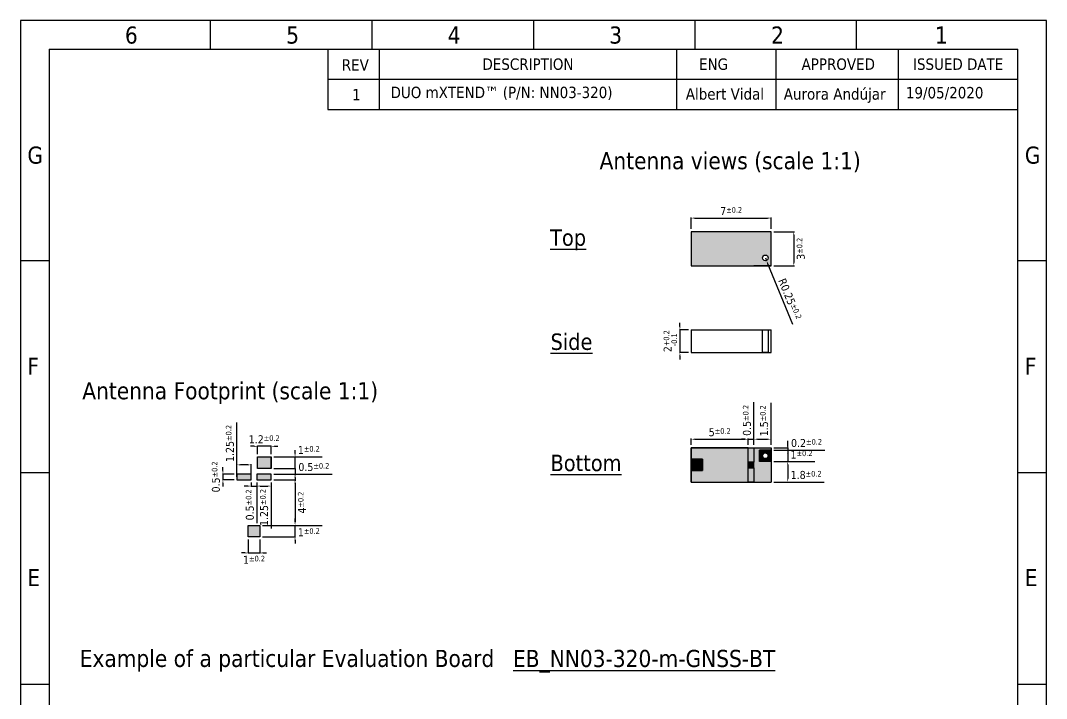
# Model space of a CAD drawing. Header units: millimetres. Extents: x 1362 to 1480, y 1256 to 1391.
# Drawn here: x 1390.4 to 1480.4, y 1331.3 to 1390.8 of the extents above; entities that cross this region are included whole.
import ezdxf
from ezdxf.enums import TextEntityAlignment as Align

# ---------------------------------------------------------------- set-up
doc = ezdxf.new("R2010")
doc.units = ezdxf.units.MM
doc.layers.add('DIMENSIONS', color=242, linetype='Continuous', plot=False)
for name, color, linetype in [('ground plane', 8, 'Continuous'), ('pads', 42, 'Continuous'), ('resin', 10, 'Continuous'), ('Text', 250, 'Continuous'), ('Vias', 7, 'Continuous')]:
    doc.layers.add(name, color=color, linetype=linetype)
doc.layers.add('logo', color=7, linetype='Continuous', true_color=0xfefefe)
doc.styles.add('WY', font='tahoma.ttf')
doc.dimstyles.new('AM_ISO', dxfattribs={"dimtxt": 1, "dimasz": 0.3, "dimexe": 0.05, "dimexo": 0.25, "dimgap": 0.25, "dimtad": 1, "dimdsep": 46, "dimtxsty": 'WY', "dimcen": 0, "dimclrd": 256, "dimclre": 256, "dimclrt": 256, "dimazin": 2, "dimtol": 1, "dimtp": 0.2, "dimtm": 0.2, "dimtfac": 0.7, "dimtix": 1, "dimtmove": 1, "dimatfit": 3, "dimfxl": 1, "dimtolj": 2, "dimlwd": -1, "dimlwe": -1, "dimarcsym": 0})

# ---------------------------------------------------------------- blocks, each defined once
blk = doc.blocks.new('*D7')
at = {"layer": 'Defpoints', "color": 0}
for p in [(1409.364, 1351.018), (1408.135, 1350.518), (1409.364, 1350.518)]:
    blk.add_point(p, dxfattribs=at)
at = {"layer": 'DIMENSIONS'}
for p, q in [((1409.114, 1351.018), (1408.085, 1351.018)), ((1408.135, 1351.318), (1408.135, 1351.618)), ((1408.135, 1351.018), (1408.135, 1350.518)), ((1409.114, 1350.518), (1408.085, 1350.518)), ((1408.135, 1350.218), (1408.135, 1349.918))]:
    blk.add_line(p, q, dxfattribs=at)
for points in [[(1408.085, 1351.318), (1408.185, 1351.318), (1408.135, 1351.018)], [(1408.085, 1350.218), (1408.185, 1350.218), (1408.135, 1350.518)]]:
    blk.add_solid(points, dxfattribs=at)
at = {"layer": 'DIMENSIONS', "insert": (1407.521, 1350.768), "char_height": 0.7, "attachment_point": 5, "rotation": 90, "style": 'WY'}
blk.add_mtext('\\A2;0.5{\\H0.490000;±0.2}', dxfattribs=at)
blk = doc.blocks.new('*D8')
at = {"layer": 'Defpoints', "color": 0}
for p in [(1410.614, 1351.827), (1409.364, 1350.518), (1410.614, 1350.518)]:
    blk.add_point(p, dxfattribs=at)
at = {"layer": 'DIMENSIONS'}
for p, q in [((1409.364, 1350.768), (1409.364, 1355.539)), ((1410.314, 1351.827), (1409.664, 1351.827)), ((1410.614, 1350.768), (1410.614, 1351.877))]:
    blk.add_line(p, q, dxfattribs=at)
for points in [[(1409.664, 1351.877), (1409.664, 1351.777), (1409.364, 1351.827)], [(1410.314, 1351.877), (1410.314, 1351.777), (1410.614, 1351.827)]]:
    blk.add_solid(points, dxfattribs=at)
at = {"layer": 'DIMENSIONS', "insert": (1408.75, 1353.708), "char_height": 0.7, "attachment_point": 5, "rotation": 90, "style": 'WY'}
blk.add_mtext('\\A2;1.25{\\H0.490000;±0.2}', dxfattribs=at)
blk = doc.blocks.new('*D9')
at = {"layer": 'Defpoints', "color": 0}
for p in [(1410.614, 1350.518), (1411.114, 1350.518), (1411.114, 1349.968)]:
    blk.add_point(p, dxfattribs=at)
at = {"layer": 'DIMENSIONS'}
for p, q in [((1410.614, 1350.268), (1410.614, 1349.918)), ((1411.114, 1350.268), (1411.114, 1346.714)), ((1410.314, 1349.968), (1410.014, 1349.968)), ((1410.614, 1349.968), (1411.114, 1349.968)), ((1411.414, 1349.968), (1411.714, 1349.968))]:
    blk.add_line(p, q, dxfattribs=at)
for points in [[(1410.314, 1350.018), (1410.314, 1349.918), (1410.614, 1349.968)], [(1411.414, 1350.018), (1411.414, 1349.918), (1411.114, 1349.968)]]:
    blk.add_solid(points, dxfattribs=at)
at = {"layer": 'DIMENSIONS', "insert": (1410.5, 1348.316), "char_height": 0.7, "attachment_point": 5, "rotation": 90, "style": 'WY'}
blk.add_mtext('\\A2;0.5{\\H0.490000;±0.2}', dxfattribs=at)
blk = doc.blocks.new('*D10')
at = {"layer": 'Defpoints', "color": 0}
for p in [(1411.114, 1350.518), (1412.364, 1350.518), (1412.364, 1349.968)]:
    blk.add_point(p, dxfattribs=at)
at = {"layer": 'DIMENSIONS'}
for p, q in [((1411.114, 1350.268), (1411.114, 1349.918)), ((1412.364, 1350.268), (1412.364, 1346.256)), ((1411.414, 1349.968), (1412.064, 1349.968))]:
    blk.add_line(p, q, dxfattribs=at)
for points in [[(1411.414, 1350.018), (1411.414, 1349.918), (1411.114, 1349.968)], [(1412.064, 1350.018), (1412.064, 1349.918), (1412.364, 1349.968)]]:
    blk.add_solid(points, dxfattribs=at)
at = {"layer": 'DIMENSIONS', "insert": (1411.75, 1348.087), "char_height": 0.7, "attachment_point": 5, "rotation": 90, "style": 'WY'}
blk.add_mtext('\\A2;1.25{\\H0.490000;±0.2}', dxfattribs=at)
blk = doc.blocks.new('*D11')
at = {"layer": 'Defpoints', "color": 0}
for p in [(1411.364, 1346.518), (1411.364, 1345.518), (1414.464, 1345.518)]:
    blk.add_point(p, dxfattribs=at)
at = {"layer": 'DIMENSIONS'}
for p, q in [((1411.614, 1346.518), (1416.833, 1346.518)), ((1414.464, 1346.818), (1414.464, 1347.118)), ((1414.464, 1345.518), (1414.464, 1346.518)), ((1411.614, 1345.518), (1414.514, 1345.518)), ((1414.464, 1345.218), (1414.464, 1344.918))]:
    blk.add_line(p, q, dxfattribs=at)
for points in [[(1414.414, 1346.818), (1414.514, 1346.818), (1414.464, 1346.518)], [(1414.414, 1345.218), (1414.514, 1345.218), (1414.464, 1345.518)]]:
    blk.add_solid(points, dxfattribs=at)
at = {"layer": 'DIMENSIONS', "insert": (1415.674, 1345.912), "char_height": 0.7, "attachment_point": 5, "style": 'WY'}
blk.add_mtext('\\A2;1{\\H0.490000;±0.2}', dxfattribs=at)
blk = doc.blocks.new('*D12')
at = {"layer": 'Defpoints', "color": 0}
for p in [(1410.364, 1345.518), (1411.364, 1345.518), (1411.364, 1344.104)]:
    blk.add_point(p, dxfattribs=at)
at = {"layer": 'DIMENSIONS'}
for p, q in [((1410.364, 1345.268), (1410.364, 1344.054)), ((1411.364, 1345.268), (1411.364, 1344.054)), ((1410.064, 1344.104), (1409.764, 1344.104)), ((1410.364, 1344.104), (1411.364, 1344.104)), ((1411.664, 1344.104), (1411.964, 1344.104))]:
    blk.add_line(p, q, dxfattribs=at)
for points in [[(1410.064, 1344.154), (1410.064, 1344.054), (1410.364, 1344.104)], [(1411.664, 1344.154), (1411.664, 1344.054), (1411.364, 1344.104)]]:
    blk.add_solid(points, dxfattribs=at)
at = {"layer": 'DIMENSIONS', "insert": (1410.864, 1343.498), "char_height": 0.7, "attachment_point": 5, "style": 'WY'}
blk.add_mtext('\\A2;1{\\H0.490000;±0.2}', dxfattribs=at)
blk = doc.blocks.new('*D13')
at = {"layer": 'Defpoints', "color": 0}
for p in [(1411.164, 1353.455), (1411.164, 1352.518), (1412.364, 1352.518)]:
    blk.add_point(p, dxfattribs=at)
at = {"layer": 'DIMENSIONS'}
for p, q in [((1410.864, 1353.455), (1410.564, 1353.455)), ((1411.164, 1352.768), (1411.164, 1353.505)), ((1412.364, 1353.455), (1411.164, 1353.455)), ((1412.364, 1352.768), (1412.364, 1353.505)), ((1412.664, 1353.455), (1412.964, 1353.455))]:
    blk.add_line(p, q, dxfattribs=at)
for points in [[(1410.864, 1353.505), (1410.864, 1353.405), (1411.164, 1353.455)], [(1412.664, 1353.505), (1412.664, 1353.405), (1412.364, 1353.455)]]:
    blk.add_solid(points, dxfattribs=at)
at = {"layer": 'DIMENSIONS', "insert": (1411.764, 1354.067), "char_height": 0.7, "attachment_point": 5, "style": 'WY'}
blk.add_mtext('\\A2;1.2{\\H0.490000;±0.2}', dxfattribs=at)
blk = doc.blocks.new('*D14')
at = {"layer": 'Defpoints', "color": 0}
for p in [(1412.364, 1352.518), (1412.364, 1351.518), (1414.464, 1351.518)]:
    blk.add_point(p, dxfattribs=at)
at = {"layer": 'DIMENSIONS'}
for p, q in [((1414.464, 1352.818), (1414.464, 1353.118)), ((1412.614, 1352.518), (1416.833, 1352.518)), ((1414.464, 1351.518), (1414.464, 1352.518)), ((1412.614, 1351.518), (1414.514, 1351.518)), ((1414.464, 1351.218), (1414.464, 1350.918))]:
    blk.add_line(p, q, dxfattribs=at)
for points in [[(1414.414, 1352.818), (1414.514, 1352.818), (1414.464, 1352.518)], [(1414.414, 1351.218), (1414.514, 1351.218), (1414.464, 1351.518)]]:
    blk.add_solid(points, dxfattribs=at)
at = {"layer": 'DIMENSIONS', "insert": (1415.674, 1353.124), "char_height": 0.7, "attachment_point": 5, "style": 'WY'}
blk.add_mtext('\\A2;1{\\H0.490000;±0.2}', dxfattribs=at)
blk = doc.blocks.new('*D15')
at = {"layer": 'Defpoints', "color": 0}
for p in [(1412.364, 1351.518), (1412.364, 1351.018), (1414.464, 1351.018)]:
    blk.add_point(p, dxfattribs=at)
at = {"layer": 'DIMENSIONS'}
for p, q in [((1414.464, 1351.818), (1414.464, 1352.118)), ((1412.614, 1351.518), (1414.514, 1351.518)), ((1412.614, 1351.018), (1417.718, 1351.018)), ((1414.464, 1351.518), (1414.464, 1351.018)), ((1414.464, 1350.718), (1414.464, 1350.418))]:
    blk.add_line(p, q, dxfattribs=at)
for points in [[(1414.414, 1351.818), (1414.514, 1351.818), (1414.464, 1351.518)], [(1414.414, 1350.718), (1414.514, 1350.718), (1414.464, 1351.018)]]:
    blk.add_solid(points, dxfattribs=at)
at = {"layer": 'DIMENSIONS', "insert": (1416.116, 1351.632), "char_height": 0.7, "attachment_point": 5, "style": 'WY'}
blk.add_mtext('\\A2;0.5{\\H0.490000;±0.2}', dxfattribs=at)
blk = doc.blocks.new('*D16')
at = {"layer": 'Defpoints', "color": 0}
for p in [(1412.364, 1350.518), (1411.385, 1346.518), (1414.464, 1346.518)]:
    blk.add_point(p, dxfattribs=at)
at = {"layer": 'DIMENSIONS'}
for p, q in [((1412.614, 1350.518), (1414.514, 1350.518)), ((1414.464, 1350.218), (1414.464, 1346.818)), ((1411.635, 1346.518), (1414.514, 1346.518))]:
    blk.add_line(p, q, dxfattribs=at)
for points in [[(1414.414, 1350.218), (1414.514, 1350.218), (1414.464, 1350.518)], [(1414.414, 1346.818), (1414.514, 1346.818), (1414.464, 1346.518)]]:
    blk.add_solid(points, dxfattribs=at)
at = {"layer": 'DIMENSIONS', "insert": (1415.069, 1348.518), "char_height": 0.7, "attachment_point": 5, "rotation": 90, "style": 'WY'}
blk.add_mtext('\\A2;4{\\H0.490000;±0.2}', dxfattribs=at)
blk = doc.blocks.new('*D17')
at = {"layer": 'Defpoints', "color": 0}
for p in [(1456.22, 1373.468), (1449.22, 1372.276), (1456.22, 1372.276)]:
    blk.add_point(p, dxfattribs=at)
at = {"layer": 'DIMENSIONS'}
for p, q in [((1449.22, 1372.526), (1449.22, 1373.518)), ((1449.52, 1373.468), (1455.92, 1373.468)), ((1456.22, 1372.526), (1456.22, 1373.518))]:
    blk.add_line(p, q, dxfattribs=at)
for points in [[(1449.52, 1373.518), (1449.52, 1373.418), (1449.22, 1373.468)], [(1455.92, 1373.518), (1455.92, 1373.418), (1456.22, 1373.468)]]:
    blk.add_solid(points, dxfattribs=at)
at = {"layer": 'DIMENSIONS', "insert": (1452.72, 1374.073), "char_height": 0.7, "attachment_point": 5, "style": 'WY'}
blk.add_mtext('\\A2;7{\\H0.490000;±0.2}', dxfattribs=at)
blk = doc.blocks.new('*D18')
at = {"layer": 'Defpoints', "color": 0}
for p in [(1456.22, 1372.276), (1456.22, 1369.276), (1458.215, 1369.276)]:
    blk.add_point(p, dxfattribs=at)
at = {"layer": 'DIMENSIONS'}
for p, q in [((1456.47, 1372.276), (1458.265, 1372.276)), ((1458.215, 1371.976), (1458.215, 1369.576)), ((1456.47, 1369.276), (1458.265, 1369.276))]:
    blk.add_line(p, q, dxfattribs=at)
for points in [[(1458.165, 1371.976), (1458.265, 1371.976), (1458.215, 1372.276)], [(1458.165, 1369.576), (1458.265, 1369.576), (1458.215, 1369.276)]]:
    blk.add_solid(points, dxfattribs=at)
at = {"layer": 'DIMENSIONS', "insert": (1458.829, 1370.776), "char_height": 0.7, "attachment_point": 5, "rotation": 90, "style": 'WY'}
blk.add_mtext('\\A2;3{\\H0.490000;±0.2}', dxfattribs=at)
blk = doc.blocks.new('*D19')
at = {"layer": 'Defpoints', "color": 0}
for p in [(1455.72, 1369.976), (1455.815, 1369.744)]:
    blk.add_point(p, dxfattribs=at)
at = {"layer": 'DIMENSIONS'}
for p, q in [((1455.72, 1369.976), (1455.815, 1369.744)), ((1458.123, 1364.147), (1455.929, 1369.467))]:
    blk.add_line(p, q, dxfattribs=at)
blk.add_solid([(1455.976, 1369.486), (1455.883, 1369.448), (1455.815, 1369.744)], dxfattribs=at)
at = {"layer": 'DIMENSIONS', "insert": (1457.873, 1366.367), "char_height": 0.7, "attachment_point": 5, "rotation": 292.40827, "style": 'WY'}
blk.add_mtext('\\A2;R0.25{\\H0.490000;±0.2}', dxfattribs=at)
blk = doc.blocks.new('*D20')
at = {"layer": 'Defpoints', "color": 0}
for p in [(1449.22, 1363.674), (1448.225, 1361.674), (1449.22, 1361.674)]:
    blk.add_point(p, dxfattribs=at)
at = {"layer": 'DIMENSIONS'}
for p, q in [((1448.97, 1363.674), (1448.175, 1363.674)), ((1448.225, 1363.974), (1448.225, 1364.274)), ((1448.225, 1363.674), (1448.225, 1361.674)), ((1448.97, 1361.674), (1448.175, 1361.674)), ((1448.225, 1361.374), (1448.225, 1361.074))]:
    blk.add_line(p, q, dxfattribs=at)
for points in [[(1448.175, 1363.974), (1448.275, 1363.974), (1448.225, 1363.674)], [(1448.175, 1361.374), (1448.275, 1361.374), (1448.225, 1361.674)]]:
    blk.add_solid(points, dxfattribs=at)
at = {"layer": 'DIMENSIONS', "insert": (1447.383, 1362.674), "char_height": 0.7, "attachment_point": 5, "rotation": 90, "style": 'WY'}
blk.add_mtext('\\A2;2{\\H0.490000;\\S+0.2^ -0.1;}', dxfattribs=at)
blk = doc.blocks.new('*D21')
at = {"layer": 'Defpoints', "color": 0}
for p in [(1454.22, 1354.076), (1449.22, 1353.323), (1454.22, 1353.323)]:
    blk.add_point(p, dxfattribs=at)
at = {"layer": 'DIMENSIONS'}
for p, q in [((1449.22, 1353.573), (1449.22, 1354.126)), ((1449.52, 1354.076), (1453.92, 1354.076)), ((1454.22, 1353.573), (1454.22, 1354.126))]:
    blk.add_line(p, q, dxfattribs=at)
for points in [[(1449.52, 1354.126), (1449.52, 1354.026), (1449.22, 1354.076)], [(1453.92, 1354.126), (1453.92, 1354.026), (1454.22, 1354.076)]]:
    blk.add_solid(points, dxfattribs=at)
at = {"layer": 'DIMENSIONS', "insert": (1451.72, 1354.684), "char_height": 0.7, "attachment_point": 5, "style": 'WY'}
blk.add_mtext('\\A2;5{\\H0.490000;±0.2}', dxfattribs=at)
blk = doc.blocks.new('*D22')
at = {"layer": 'Defpoints', "color": 0}
for p in [(1454.72, 1354.076), (1454.22, 1353.323), (1454.72, 1353.323)]:
    blk.add_point(p, dxfattribs=at)
at = {"layer": 'DIMENSIONS'}
for p, q in [((1454.72, 1353.573), (1454.72, 1357.33)), ((1453.92, 1354.076), (1453.62, 1354.076)), ((1454.22, 1353.573), (1454.22, 1354.126)), ((1454.22, 1354.076), (1454.72, 1354.076)), ((1455.02, 1354.076), (1455.32, 1354.076))]:
    blk.add_line(p, q, dxfattribs=at)
for points in [[(1453.92, 1354.126), (1453.92, 1354.026), (1454.22, 1354.076)], [(1455.02, 1354.126), (1455.02, 1354.026), (1454.72, 1354.076)]]:
    blk.add_solid(points, dxfattribs=at)
at = {"layer": 'DIMENSIONS', "insert": (1454.105, 1355.728), "char_height": 0.7, "attachment_point": 5, "rotation": 90, "style": 'WY'}
blk.add_mtext('\\A2;0.5{\\H0.490000;±0.2}', dxfattribs=at)
blk = doc.blocks.new('*D23')
at = {"layer": 'Defpoints', "color": 0}
for p in [(1456.22, 1354.076), (1454.72, 1353.323), (1456.22, 1353.323)]:
    blk.add_point(p, dxfattribs=at)
at = {"layer": 'DIMENSIONS'}
for p, q in [((1456.22, 1353.573), (1456.22, 1357.263)), ((1454.72, 1353.573), (1454.72, 1354.126)), ((1455.02, 1354.076), (1455.92, 1354.076))]:
    blk.add_line(p, q, dxfattribs=at)
for points in [[(1455.02, 1354.126), (1455.02, 1354.026), (1454.72, 1354.076)], [(1455.92, 1354.126), (1455.92, 1354.026), (1456.22, 1354.076)]]:
    blk.add_solid(points, dxfattribs=at)
at = {"layer": 'DIMENSIONS', "insert": (1455.611, 1355.695), "char_height": 0.7, "attachment_point": 5, "rotation": 90, "style": 'WY'}
blk.add_mtext('\\A2;1.5{\\H0.490000;±0.2}', dxfattribs=at)
blk = doc.blocks.new('*D24')
at = {"layer": 'Defpoints', "color": 0}
for p in [(1456.22, 1353.323), (1456.22, 1353.123), (1457.682, 1353.123)]:
    blk.add_point(p, dxfattribs=at)
at = {"layer": 'DIMENSIONS'}
for p, q in [((1457.682, 1353.623), (1457.682, 1353.923)), ((1456.47, 1353.323), (1457.732, 1353.323)), ((1456.47, 1353.123), (1460.936, 1353.123)), ((1457.682, 1353.323), (1457.682, 1353.123)), ((1457.682, 1352.823), (1457.682, 1352.523))]:
    blk.add_line(p, q, dxfattribs=at)
for points in [[(1457.632, 1353.623), (1457.732, 1353.623), (1457.682, 1353.323)], [(1457.632, 1352.823), (1457.732, 1352.823), (1457.682, 1353.123)]]:
    blk.add_solid(points, dxfattribs=at)
at = {"layer": 'DIMENSIONS', "insert": (1459.334, 1353.737), "char_height": 0.7, "attachment_point": 5, "style": 'WY'}
blk.add_mtext('\\A2;0.2{\\H0.490000;±0.2}', dxfattribs=at)
blk = doc.blocks.new('*D25')
at = {"layer": 'Defpoints', "color": 0}
for p in [(1456.22, 1353.123), (1456.22, 1352.123), (1457.682, 1352.123)]:
    blk.add_point(p, dxfattribs=at)
at = {"layer": 'DIMENSIONS'}
for p, q in [((1457.682, 1353.423), (1457.682, 1353.723)), ((1456.47, 1353.123), (1457.732, 1353.123)), ((1457.682, 1353.123), (1457.682, 1352.123)), ((1456.47, 1352.123), (1460.052, 1352.123)), ((1457.682, 1351.823), (1457.682, 1351.523))]:
    blk.add_line(p, q, dxfattribs=at)
for points in [[(1457.632, 1353.423), (1457.732, 1353.423), (1457.682, 1353.123)], [(1457.632, 1351.823), (1457.732, 1351.823), (1457.682, 1352.123)]]:
    blk.add_solid(points, dxfattribs=at)
at = {"layer": 'DIMENSIONS', "insert": (1458.892, 1352.729), "char_height": 0.7, "attachment_point": 5, "style": 'WY'}
blk.add_mtext('\\A2;1{\\H0.490000;±0.2}', dxfattribs=at)
blk = doc.blocks.new('*D26')
at = {"layer": 'Defpoints', "color": 0}
for p in [(1456.22, 1352.123), (1456.22, 1350.323), (1457.682, 1350.323)]:
    blk.add_point(p, dxfattribs=at)
at = {"layer": 'DIMENSIONS'}
for p, q in [((1456.47, 1352.123), (1457.732, 1352.123)), ((1457.682, 1351.823), (1457.682, 1350.623)), ((1456.47, 1350.323), (1460.869, 1350.323))]:
    blk.add_line(p, q, dxfattribs=at)
for points in [[(1457.632, 1351.823), (1457.732, 1351.823), (1457.682, 1352.123)], [(1457.632, 1350.623), (1457.732, 1350.623), (1457.682, 1350.323)]]:
    blk.add_solid(points, dxfattribs=at)
at = {"layer": 'DIMENSIONS', "insert": (1459.3, 1350.939), "char_height": 0.7, "attachment_point": 5, "style": 'WY'}
blk.add_mtext('\\A2;1.8{\\H0.490000;±0.2}', dxfattribs=at)

msp = doc.modelspace()

# ---------------------------------------------------------------- hatches: boundary and pattern name
at = {"layer": 'ground plane'}
h = msp.add_hatch(color=256, dxfattribs=at)
h.paths.add_polyline_path([(1412.364, 1352.518), (1411.164, 1352.518), (1411.164, 1351.518), (1412.364, 1351.518)])
h.paths.add_polyline_path([(1412.364, 1351.018), (1411.114, 1351.018), (1411.114, 1350.518), (1412.364, 1350.518)])
h.paths.add_polyline_path([(1410.614, 1351.018), (1409.364, 1351.018), (1409.364, 1350.518), (1410.614, 1350.518)])
h.paths.add_polyline_path([(1411.364, 1346.518), (1410.364, 1346.518), (1410.364, 1345.518), (1411.364, 1345.518)])
at = {"layer": 'logo'}
h = msp.add_hatch(color=256, dxfattribs=at)
h.dxf.hatch_style = 2
h.paths.add_polyline_path([(1452.731, 1371.723), (1452.731, 1370.598), (1451.438, 1371.759), (1451.438, 1370.599), (1450.146, 1371.759), (1450.146, 1369.928), (1450.439, 1369.928), (1450.439, 1371.072), (1451.732, 1369.889), (1451.732, 1371.071), (1453.024, 1369.889), (1453.024, 1371.723)])
at = {"layer": 'pads'}
h = msp.add_hatch(color=256, dxfattribs=at)
h.paths.add_polyline_path([(1454.22, 1350.323), (1454.22, 1351.573), (1454.72, 1351.573), (1454.72, 1350.323)])
h.paths.add_polyline_path([(1454.22, 1352.073), (1454.22, 1353.323), (1454.72, 1353.323), (1454.72, 1352.073)])
h = msp.add_hatch(color=256, dxfattribs=at)
h.paths.add_polyline_path([(1456.22, 1352.623), (1456.22, 1352.123), (1455.72, 1352.123), (1455.22, 1352.123), (1455.22, 1353.123), (1456.22, 1353.123)])
h.paths.add_polyline_path([(1455.47, 1352.623, 1), (1455.97, 1352.623, 1)], flags=16)
msp.add_hatch(color=256, dxfattribs=at).paths.add_polyline_path([(1450.22, 1352.323), (1449.22, 1352.323), (1449.22, 1351.323), (1450.22, 1351.323)])
at = {"layer": 'resin'}
h = msp.add_hatch(color=256, dxfattribs=at)
h.paths.add_polyline_path([(1449.22, 1372.276), (1449.22, 1369.276), (1456.22, 1369.276), (1456.22, 1372.276)])
h.paths.add_polyline_path([(1455.97, 1369.976, -1), (1455.47, 1369.976, -1)], flags=16)
for points in [[(1449.22, 1351.323), (1449.22, 1350.323), (1454.22, 1350.323), (1454.22, 1353.323), (1449.22, 1353.323), (1449.22, 1352.323), (1450.22, 1352.323), (1450.22, 1351.323)], [(1456.22, 1350.323), (1454.72, 1350.323), (1454.72, 1350.823), (1454.72, 1351.323), (1454.72, 1352.323), (1454.72, 1352.823), (1454.72, 1353.323), (1456.22, 1353.323), (1456.22, 1353.123), (1455.22, 1353.123), (1455.22, 1352.623), (1455.22, 1352.123), (1455.72, 1352.123), (1456.22, 1352.123)], [(1454.22, 1351.573), (1454.72, 1351.573), (1454.72, 1352.073), (1454.22, 1352.073)]]:
    msp.add_hatch(color=256, dxfattribs=at).paths.add_polyline_path(points)

# ---------------------------------------------------------------- linework, layer by layer
for p, q in [((1480.381, 1390.793), (1390.381, 1390.793)), ((1390.381, 1390.793), (1390.381, 1255.793)), ((1407.056, 1388.293), (1407.056, 1390.793)), ((1421.221, 1388.293), (1421.221, 1390.793)), ((1435.386, 1390.793), (1435.386, 1388.293)), ((1449.551, 1388.293), (1449.551, 1390.793)), ((1463.716, 1388.293), (1463.716, 1390.793)), ((1480.381, 1255.793), (1480.381, 1390.793)), ((1392.881, 1388.293), (1392.881, 1258.293)), ((1392.881, 1388.293), (1477.881, 1388.293)), ((1417.326, 1388.293), (1417.326, 1382.993)), ((1421.837, 1388.293), (1421.837, 1382.993)), ((1447.912, 1388.293), (1447.912, 1382.993)), ((1456.644, 1388.293), (1456.644, 1382.993)), ((1467.381, 1388.293), (1467.381, 1382.993)), ((1477.881, 1258.293), (1477.881, 1388.293)), ((1417.326, 1385.643), (1477.881, 1385.643)), ((1417.326, 1382.993), (1477.881, 1382.993)), ((1390.381, 1369.743), (1392.881, 1369.743)), ((1456.22, 1369.276), (1454.72, 1369.276)), ((1456.22, 1369.276), (1454.72, 1369.276)), ((1456.22, 1369.276), (1454.72, 1369.276)), ((1456.22, 1369.276), (1454.72, 1369.276)), ((1456.22, 1369.276), (1454.72, 1369.276)), ((1477.881, 1369.743), (1480.381, 1369.743)), ((1449.22, 1353.323), (1456.22, 1353.323)), ((1449.22, 1350.323), (1449.22, 1353.323)), ((1456.22, 1353.123), (1455.22, 1353.123)), ((1455.22, 1353.123), (1455.22, 1352.623)), ((1456.22, 1353.323), (1456.22, 1350.323)), ((1456.22, 1352.623), (1456.22, 1353.123)), ((1390.381, 1351.168), (1392.881, 1351.168)), ((1477.881, 1351.168), (1480.381, 1351.168)), ((1449.22, 1350.323), (1456.22, 1350.323)), ((1390.381, 1332.593), (1392.881, 1332.593)), ((1477.881, 1332.593), (1480.381, 1332.593))]:
    msp.add_line(p, q)
for points in [[(1456.22, 1369.276), (1456.22, 1372.276), (1449.22, 1372.276), (1449.22, 1369.276)], [(1456.22, 1369.276), (1456.22, 1372.276), (1449.22, 1372.276), (1449.22, 1369.276)], [(1456.22, 1369.276), (1456.22, 1372.276), (1449.22, 1372.276), (1449.22, 1369.276)], [(1456.22, 1369.276), (1456.22, 1372.276), (1449.22, 1372.276), (1449.22, 1369.276)], [(1456.22, 1369.276), (1456.22, 1372.276), (1449.22, 1372.276), (1449.22, 1369.276)], [(1456.22, 1369.276), (1456.22, 1372.276), (1449.22, 1372.276), (1449.22, 1369.276)], [(1456.22, 1369.276), (1456.22, 1372.276), (1449.22, 1372.276), (1449.22, 1369.276)], [(1454.22, 1352.073), (1454.22, 1353.323), (1454.72, 1353.323), (1454.72, 1352.073)], [(1455.22, 1352.123), (1455.22, 1353.123), (1456.22, 1353.123), (1456.22, 1352.123), (1455.72, 1352.123)], [(1411.164, 1351.518), (1411.164, 1352.518), (1412.364, 1352.518), (1412.364, 1351.518)], [(1449.22, 1351.323), (1450.22, 1351.323), (1450.22, 1352.323), (1449.22, 1352.323)], [(1454.22, 1351.573), (1454.72, 1351.573), (1454.72, 1352.073), (1454.22, 1352.073)], [(1410.614, 1350.518), (1410.614, 1351.018), (1409.364, 1351.018), (1409.364, 1350.518)], [(1411.114, 1351.018), (1411.114, 1350.518), (1412.364, 1350.518), (1412.364, 1351.018)], [(1454.22, 1350.323), (1454.22, 1351.573), (1454.72, 1351.573), (1454.72, 1350.323)], [(1410.364, 1346.518), (1411.364, 1346.518), (1411.364, 1345.518), (1410.364, 1345.518)]]:
    msp.add_lwpolyline(points, close=True)
for points in [[(1449.22, 1351.323), (1449.22, 1350.323), (1454.22, 1350.323), (1454.22, 1353.323), (1449.22, 1353.323), (1449.22, 1352.323), (1450.22, 1352.323), (1450.22, 1351.323), (1449.22, 1351.323)], [(1454.22, 1353.323), (1454.72, 1353.323)], [(1412.364, 1351.518), (1412.364, 1352.518)], [(1409.364, 1351.018), (1409.364, 1350.518)], [(1412.364, 1350.518), (1412.364, 1351.018)], [(1454.22, 1350.323), (1454.72, 1350.323)]]:
    msp.add_lwpolyline(points)
for centre in [(1455.72, 1369.976), (1455.72, 1352.623)]:
    msp.add_circle(centre, 0.25)
at = {"layer": 'Vias'}
for p, q in [((1449.22, 1363.674), (1449.22, 1361.674)), ((1449.22, 1363.674), (1456.22, 1363.674)), ((1456.22, 1361.674), (1456.22, 1363.674)), ((1449.22, 1361.674), (1456.22, 1361.674))]:
    msp.add_line(p, q, dxfattribs=at)
at = {"layer": 'Vias', "color": 0, "linetype": 'Continuous'}
msp.add_lwpolyline([(1455.97, 1363.674), (1455.97, 1361.674), (1455.47, 1361.674), (1455.47, 1363.674)], close=True, dxfattribs=at)

# ---------------------------------------------------------------- texts
at = {"style": 'WY'}
for s, p in [('6', (1399.541, 1388.771)), ('5', (1413.689, 1388.771)), ('4', (1427.857, 1388.771)), ('3', (1442.027, 1388.771)), ('2', (1456.225, 1388.771)), ('1', (1470.594, 1388.771)), ('G', (1390.982, 1378.241)), ('G', (1478.482, 1378.241)), ('F', (1390.982, 1359.737)), ('F', (1478.482, 1359.737)), ('E', (1390.982, 1341.19)), ('E', (1478.482, 1341.19)), ('%%UEB_NN03-320-m-GNSS-BT', (1433.583, 1334.1))]:
    msp.add_text(s, height=1.5, dxfattribs=at).set_placement(p)
for s, p in [('REV', (1419.75, 1386.9)), ('DESCRIPTION', (1434.895, 1386.968)), ('ENG', (1451.176, 1386.968)), ('APPROVED', (1462.116, 1386.968)), ('ISSUED DATE', (1472.631, 1386.968))]:
    msp.add_text(s, height=1, dxfattribs=at).set_placement(p, align=Align.MIDDLE)
at = {"char_height": 1, "attachment_point": 1, "style": 'WY'}
for s, insert, width in [('1', (1419.466, 1384.785), 1.37605), (' {\\C240;\\c3485655;DUO mXTEND™ (P/N: NN03-320)}', (1422.465, 1384.991), 25.39926), ('Albert Vidal', (1448.741, 1384.855), 7.43075), ('Aurora Andújar', (1457.335, 1384.852), 11.93243), ('19/05/2020', (1468.049, 1384.966), 11.93243)]:
    msp.add_mtext(s, dxfattribs=dict(at, insert=insert, width=width))
at = {"layer": 'Text', "style": 'WY'}
for s, height, p in [('Antenna views (scale 1:1) ', 1.5, (1441.176, 1377.755)), ('%%UTop', 1.44, (1436.839, 1371.044)), ('%%USide', 1.44, (1436.876, 1361.909)), ('Antenna Footprint (scale 1:1)', 1.5, (1395.8, 1357.578)), ('%%UBottom', 1.44, (1436.871, 1351.277)), ('Example of a particular Evaluation Board', 1.5, (1395.576, 1334.106))]:
    msp.add_text(s, height=height, dxfattribs=at).set_placement(p)

# ---------------------------------------------------------------- dimensions: what is measured, and where the dimension line sits
at = {"layer": 'DIMENSIONS'}
for base, p1, p2, override, picture, middle in [((1456.22, 1373.468), (1449.22, 1372.276), (1456.22, 1372.276), {"dimtxt": 0.7}, '*D17', (1452.72, 1374.073)), ((1454.72, 1354.076), (1454.22, 1353.323), (1454.72, 1353.323), {"dimtxt": 0.7, "dimjust": 4}, '*D22', (1454.105, 1355.728)), ((1456.22, 1354.076), (1454.72, 1353.323), (1456.22, 1353.323), {"dimtxt": 0.7, "dimjust": 4}, '*D23', (1455.611, 1355.695)), ((1410.614, 1351.827), (1409.364, 1350.518), (1410.614, 1350.518), {"dimtxt": 0.7, "dimasz": 0.3, "dimtad": 2, "dimjust": 3}, '*D8', (1408.75, 1353.708)), ((1411.164, 1353.455), (1412.364, 1352.518), (1411.164, 1352.518), {"dimtxt": 0.7}, '*D13', (1411.764, 1354.067)), ((1454.22, 1354.076), (1449.22, 1353.323), (1454.22, 1353.323), {"dimtxt": 0.7}, '*D21', (1451.72, 1354.684)), ((1411.114, 1349.968), (1410.614, 1350.518), (1411.114, 1350.518), {"dimtxt": 0.7, "dimjust": 4}, '*D9', (1410.5, 1348.316)), ((1412.364, 1349.968), (1411.114, 1350.518), (1412.364, 1350.518), {"dimtxt": 0.7, "dimjust": 4}, '*D10', (1411.75, 1348.087)), ((1411.364, 1344.104), (1410.364, 1345.518), (1411.364, 1345.518), {"dimtxt": 0.7, "dimtad": 2}, '*D12', (1410.864, 1343.498))]:
    dim = msp.add_linear_dim(base=base, p1=p1, p2=p2, dimstyle='AM_ISO', override=override, dxfattribs=at)
    dim.commit()
    dim.dimension.update_dxf_attribs({"geometry": picture, "text_midpoint": middle})
for base, p1, p2, override, picture, middle in [((1458.215, 1369.276), (1456.22, 1372.276), (1456.22, 1369.276), {"dimtxt": 0.7, "dimtad": 2}, '*D18', (1458.829, 1370.776)), ((1448.225, 1361.674), (1449.22, 1363.674), (1449.22, 1361.674), {"dimtxt": 0.7, "dimgap": 0.25, "dimtol": 1, "dimlim": 0, "dimtm": 0.1}, '*D20', (1447.383, 1362.674)), ((1457.682, 1353.123), (1456.22, 1353.323), (1456.22, 1353.123), {"dimtxt": 0.7, "dimtad": 2, "dimjust": 4}, '*D24', (1459.334, 1353.737)), ((1457.682, 1352.123), (1456.22, 1353.123), (1456.22, 1352.123), {"dimtxt": 0.7, "dimtad": 2, "dimjust": 4}, '*D25', (1458.892, 1352.729)), ((1414.464, 1351.518), (1412.364, 1352.518), (1412.364, 1351.518), {"dimtxt": 0.7, "dimtad": 2, "dimjust": 3}, '*D14', (1415.674, 1353.124)), ((1408.135, 1350.518), (1409.364, 1351.018), (1409.364, 1350.518), {"dimtxt": 0.7}, '*D7', (1407.521, 1350.768)), ((1414.464, 1351.018), (1412.364, 1351.518), (1412.364, 1351.018), {"dimtxt": 0.7, "dimtad": 2, "dimjust": 4}, '*D15', (1416.116, 1351.632)), ((1457.682, 1350.323), (1456.22, 1352.123), (1456.22, 1350.323), {"dimtxt": 0.7, "dimtad": 2, "dimjust": 4}, '*D26', (1459.3, 1350.939)), ((1414.464, 1346.518), (1412.364, 1350.518), (1411.385, 1346.518), {"dimtxt": 0.7, "dimtad": 2, "dimjust": 0}, '*D16', (1415.069, 1348.518)), ((1414.464, 1345.518), (1411.364, 1346.518), (1411.364, 1345.518), {"dimtxt": 0.7, "dimjust": 3}, '*D11', (1415.674, 1345.912))]:
    dim = msp.add_linear_dim(base=base, p1=p1, p2=p2, angle=90, dimstyle='AM_ISO', override=override, dxfattribs=at)
    dim.commit()
    dim.dimension.update_dxf_attribs({"geometry": picture, "text_midpoint": middle})
dim = msp.add_radius_dim(center=(1455.72, 1369.976), mpoint=(1455.815, 1369.744), dimstyle='AM_ISO', override={"dimtxt": 0.7}, dxfattribs=at)
dim.commit()
dim.dimension.update_dxf_attribs({"geometry": '*D19', "text_midpoint": (1457.304, 1366.132), "dimtype": 164})

doc.saveas('drawing.dxf')
